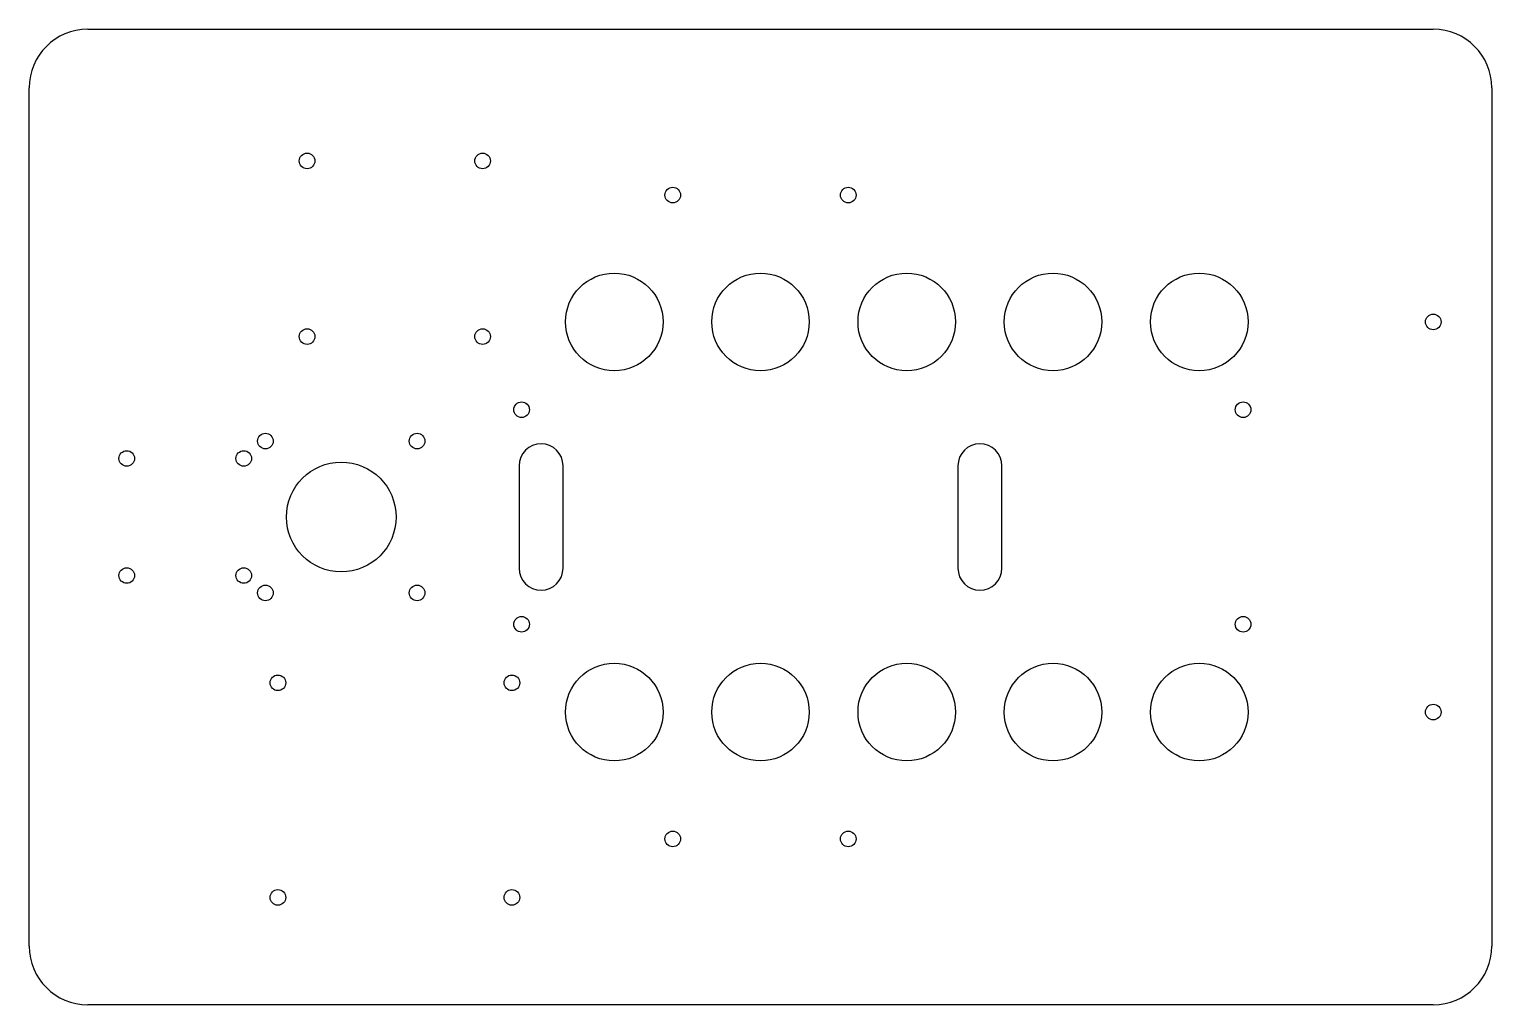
# Model space of a CAD drawing. Header units: millimetres. Extents: x 0 to 300, y -100 to 100.
import ezdxf

# ---------------------------------------------------------------- set-up
doc = ezdxf.new("R2010")
doc.units = ezdxf.units.MM

msp = doc.modelspace()

# ---------------------------------------------------------------- linework, layer by layer
for p, q in [((12, 100), (288, 100)), ((0, -88), (0, 88)), ((300, 88), (300, -88)), ((100.5, 10.5), (100.5, -10.5)), ((109.5, -10.5), (109.5, 10.5)), ((190.5, 10.5), (190.5, -10.5)), ((199.5, -10.5), (199.5, 10.5)), ((288, -100), (12, -100))]:
    msp.add_line(p, q)
for centre, radius in [((57, 73), 1.6), ((93, 73), 1.6), ((132, 66), 1.6), ((168, 66), 1.6), ((120, 40), 10), ((150, 40), 10), ((180, 40), 10), ((210, 40), 10), ((240, 40), 10), ((288, 40), 1.6), ((57, 37), 1.6), ((93, 37), 1.6), ((101, 22), 1.6), ((249, 22), 1.6), ((48.44, 15.56), 1.6), ((79.56, 15.56), 1.6), ((20, 12), 1.6), ((44, 12), 1.6), ((64, 0), 11.25), ((20, -12), 1.6), ((44, -12), 1.6), ((48.44, -15.56), 1.6), ((79.56, -15.56), 1.6), ((101, -22), 1.6), ((249, -22), 1.6), ((120, -40), 10), ((150, -40), 10), ((180, -40), 10), ((210, -40), 10), ((240, -40), 10), ((51, -34), 1.6), ((99, -34), 1.6), ((288, -40), 1.6), ((132, -66), 1.6), ((168, -66), 1.6), ((51, -78), 1.6), ((99, -78), 1.6)]:
    msp.add_circle(centre, radius)
for centre, radius, start, end in [((12, 88), 12, 90, 180), ((288, 88), 12, 0, 90), ((105, 10.5), 4.5, 0, 180), ((195, 10.5), 4.5, 0, 180), ((105, -10.5), 4.5, 180, 360), ((195, -10.5), 4.5, 180, 360), ((12, -88), 12, 180, 270), ((288, -88), 12, -90, 0)]:
    msp.add_arc(centre, radius, start, end)

doc.saveas('drawing.dxf')
